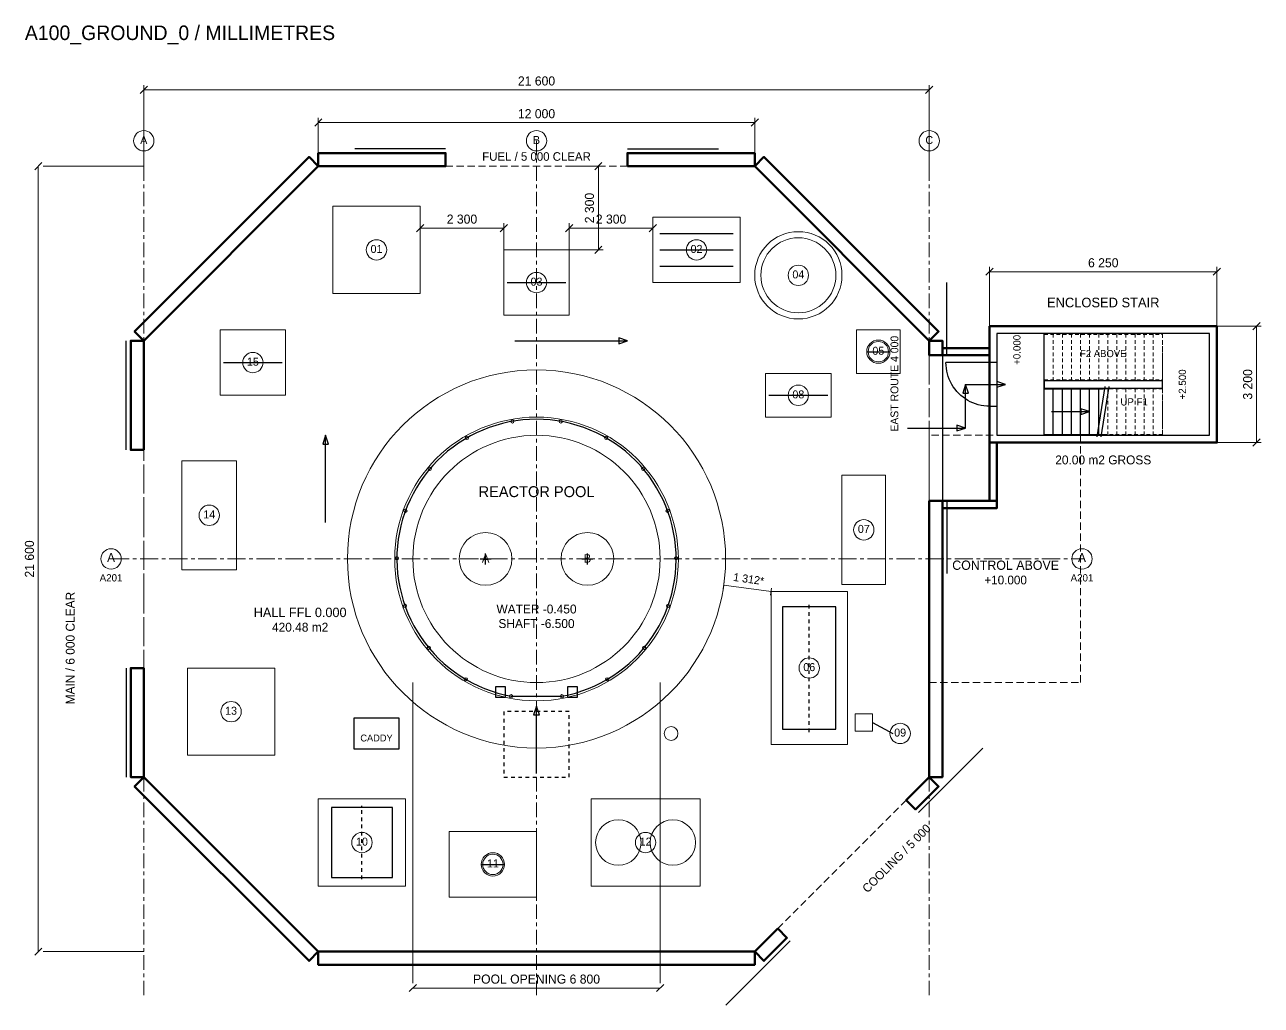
# Model space of a CAD drawing. Header units: millimetres. Extents: x -14174 to 142128, y -12275 to 248951.
# Drawn here: x -14074 to 19930, y -12275 to 14691 of the extents above; entities that cross this region are included whole.
import ezdxf
from ezdxf.enums import TextEntityAlignment as Align

# ---------------------------------------------------------------- set-up
doc = ezdxf.new("R2010")
doc.units = ezdxf.units.MM
for name, pattern in [('DASH_100_1.2_0.7', [190, 120, -70]), ('DASH_100_1_0.7', [170, 100, -70]), ('DASH_100_1_1', [200, 100, -100]), ('DASH_100_2_1', [300, 200, -100]), ('DASH_100_4_1_1_1', [700, 400, -100, 100, -100]), ('DASH_100_5_1_1_1', [800, 500, -100, 100, -100]), ('DASHED', [1.524, 1.27, -0.254])]:
    doc.linetypes.add(name, pattern=pattern)
for name, color, linetype, lineweight in [('A-ANNO', 7, 'Continuous', 18), ('A-DIMS', 8, 'Continuous', 13), ('A-DOOR', 7, 'Continuous', 25), ('A-EQUIP', 3, 'Continuous', 18), ('A-HIDDEN', 8, 'DASHED', 13), ('A-OUTLINE', 7, 'Continuous', 25), ('A-ROUTE', 30, 'Continuous', 25), ('A-WALL', 8, 'Continuous', 50)]:
    doc.layers.add(name, color=color, linetype=linetype, lineweight=lineweight)

# ---------------------------------------------------------------- blocks, each defined once
blk = doc.blocks.new('A100_GROUND_0')
at = {"layer": 'A-DIMS'}
for p, q in [((-10900, 12800), (-10700, 13000)), ((-10800, 10800), (-10800, 13030)), ((10700, 12800), (10900, 13000)), ((10800, 10800), (10800, 13030)), ((-10800, 12900), (10800, 12900)), ((-6100, 11900), (-5900, 12100)), ((-6000, 10800), (-6000, 12130)), ((-6000, 12000), (6000, 12000)), ((5900, 11900), (6100, 12100)), ((6000, 10800), (6000, 12130)), ((-13800, 10700), (-13600, 10900)), ((1600, 10700), (1800, 10900)), ((-13700, -10800), (-13700, 10800)), ((-10800, 10800), (-13570, 10800)), ((900, 10800), (1830, 10800)), ((1700, 8500), (1700, 10800)), ((-3300, 9000), (-3100, 9200)), ((-3200, 8500), (-3200, 9230)), ((-1000, 9000), (-800, 9200)), ((-900, 8500), (-900, 9230)), ((800, 9000), (1000, 9200)), ((900, 8500), (900, 9230)), ((3100, 9000), (3300, 9200)), ((3200, 8500), (3200, 9230)), ((-3200, 9100), (-900, 9100)), ((900, 9100), (3200, 9100)), ((1600, 8400), (1800, 8600)), ((900, 8500), (1830, 8500)), ((12360, 7800), (12560, 8000)), ((12460, 6400), (12460, 8030)), ((12460, 7900), (18710, 7900)), ((18610, 7800), (18810, 8000)), ((18710, 6400), (18710, 8030)), ((19700, 6300), (19900, 6500)), ((18710, 6400), (19930, 6400)), ((19800, 3200), (19800, 6400)), ((18710, 3200), (19930, 3200)), ((19700, 3100), (19900, 3300)), ((5164, -620), (5136, -818)), ((5150, -719), (6450, -900)), ((6464, -801), (6436, -999)), ((-3400, -3400), (-3400, -11670)), ((3400, -3400), (3400, -11670)), ((-13800, -10900), (-13600, -10700)), ((-10800, -10800), (-13570, -10800)), ((-3500, -11900), (-3300, -11700)), ((-3400, -11800), (3400, -11800)), ((3300, -11900), (3500, -11700))]:
    blk.add_line(p, q, dxfattribs=at)
at = {"layer": 'A-DOOR'}
blk.add_line((12460, 5400), (11260, 5400), dxfattribs=at)
at = {"layer": 'A-EQUIP'}
for points in [[(-5600, 7300), (-3200, 7300), (-3200, 9700), (-5600, 9700)], [(3200, 7600), (5600, 7600), (5600, 9400), (3200, 9400)], [(-900, 6700), (900, 6700), (900, 8500), (-900, 8500)], [(-8700, 4500), (-6900, 4500), (-6900, 6300), (-8700, 6300)], [(8800, 5100), (10000, 5100), (10000, 6300), (8800, 6300)], [(6300, 3900), (8100, 3900), (8100, 5100), (6300, 5100)], [(-9750, -300), (-8250, -300), (-8250, 2700), (-9750, 2700)], [(8400, -700), (9600, -700), (9600, 2300), (8400, 2300)], [(6450, -5100), (8550, -5100), (8550, -900), (6450, -900)], [(-9600, -5400), (-7200, -5400), (-7200, -3000), (-9600, -3000)], [(8760, -4740), (9240, -4740), (9240, -4260), (8760, -4260)], [(-6000, -9000), (-3600, -9000), (-3600, -6600), (-6000, -6600)], [(1500, -9000), (4500, -9000), (4500, -6600), (1500, -6600)], [(-2400, -9300), (0, -9300), (0, -7500), (-2400, -7500)]]:
    blk.add_lwpolyline(points, close=True, dxfattribs=at)
for centre, radius in [((-10800, 11500), 280), ((0, 11500), 280), ((10800, 11500), 280), ((7200, 7800), 1200), ((-4400, 8500), 280), ((4400, 8500), 280), ((7200, 7800), 1032), ((0, 7600), 280), ((7200, 7800), 280), ((9400, 5700), 320), ((9400, 5700), 280), ((-7800, 5400), 280), ((0, 0), 5200), ((7200, 4500), 280), ((0, 0), 3900), ((-665, 3782), 45), ((665, 3782), 45), ((0, 0), 3400), ((-1915, 3329), 45), ((1915, 3329), 45), ((-2935, 2476), 45), ((2935, 2476), 45), ((-9000, 1200), 280), ((-3604, 1326), 45), ((3604, 1326), 45), ((9000, 800), 280), ((-1400, 0), 725), ((1400, 0), 725), ((-11700, 0), 280), ((-3840, 18), 45), ((3840, 18), 45), ((15000, 0), 280), ((-3616, -1293), 45), ((3616, -1293), 45), ((-2958, -2448), 45), ((2958, -2448), 45), ((7500, -3000), 280), ((-1946, -3311), 45), ((1946, -3311), 45), ((-700, -3776), 45), ((700, -3776), 45), ((-8400, -4200), 280), ((3700, -4800), 190), ((10000, -4800), 280), ((2250, -7800), 624), ((3750, -7800), 624), ((-4800, -7800), 280), ((3000, -7800), 280), ((-1200, -8400), 320), ((-1200, -8400), 280)]:
    blk.add_circle(centre, radius, dxfattribs=at)
at = {"layer": 'A-HIDDEN', "linetype": 'DASH_100_4_1_1_1'}
for p, q in [((-10800, -12000), (-10800, 11500)), ((0, -12000), (0, 11500)), ((10800, -12000), (10800, 11500))]:
    blk.add_line(p, q, dxfattribs=at)
at = {"layer": 'A-HIDDEN', "linetype": 'DASH_100_2_1'}
for p, q in [((-2500, 10800), (2500, 10800)), ((10800, 5600), (10800, 1600)), ((-10800, -3000), (-10800, 3000)), ((10168, -6632), (6632, -10168))]:
    blk.add_line(p, q, dxfattribs=at)
at = {"layer": 'A-HIDDEN', "linetype": 'DASH_100_1_0.7'}
for p, q in [((13960, 4900), (13960, 6200)), ((13960, 6175), (17210, 6175)), ((14210, 4900), (14210, 6200)), ((14460, 4900), (14460, 6200)), ((14710, 4900), (14710, 6200)), ((14960, 4900), (14960, 6200)), ((15210, 4900), (15210, 6200)), ((15460, 4900), (15460, 6200)), ((15710, 4900), (15710, 6200)), ((15960, 4900), (15960, 6200)), ((16210, 4900), (16210, 6200)), ((16460, 4900), (16460, 6200)), ((16710, 4900), (16710, 6200)), ((16960, 4900), (16960, 6200)), ((17210, 4900), (17210, 6200)), ((13960, 4925), (17210, 4925)), ((15585, 4675), (17210, 4675)), ((15710, 3400), (15710, 4700)), ((15960, 3400), (15960, 4700)), ((16210, 3400), (16210, 4700)), ((16460, 3400), (16460, 4700)), ((16710, 3400), (16710, 4700)), ((16960, 3400), (16960, 4700)), ((17210, 3400), (17210, 4700)), ((15585, 3425), (17210, 3425))]:
    blk.add_line(p, q, dxfattribs=at)
at = {"layer": 'A-HIDDEN', "linetype": 'DASH_100_1_1'}
blk.add_line((12460, 5400), (12460, 4200), dxfattribs=at)
at = {"layer": 'A-HIDDEN', "linetype": 'DASH_100_5_1_1_1'}
blk.add_line((-11700, 0), (15000, 0), dxfattribs=at)
at = {"layer": 'A-HIDDEN', "linetype": 'DASH_100_1.2_0.7'}
blk.add_lwpolyline([(17210, 3400), (18510, 3400), (18510, 6200), (17210, 6200)], close=True, dxfattribs=at)
at = {"layer": 'A-HIDDEN', "linetype": 'DASH_100_2_1'}
blk.add_lwpolyline([(10800, -3400), (14960, -3400), (14960, 3400), (10800, 3400)], close=True, dxfattribs=at)
at = {"layer": 'A-OUTLINE'}
for p, q in [((-2500, 11280), (-5000, 11280)), ((2500, 11280), (5000, 11280)), ((3392, 8950), (5408, 8950)), ((3392, 8500), (5408, 8500)), ((3392, 8050), (5408, 8050)), ((-810, 7600), (810, 7600)), ((11280, 5600), (11280, 7600)), ((-11280, 3000), (-11280, 6000)), ((9080, 5700), (9720, 5700)), ((-8610, 5400), (-6990, 5400)), ((6390, 4500), (8010, 4500)), ((13960, 3400), (13960, 4700)), ((13960, 4675), (15585, 4675)), ((14210, 3400), (14210, 4700)), ((14460, 3400), (14460, 4700)), ((14710, 3400), (14710, 4700)), ((14960, 3400), (14960, 4700)), ((15210, 3400), (15210, 4700)), ((15420, 3360), (15640, 4740)), ((15460, 3400), (15460, 4700)), ((15530, 3360), (15750, 4740)), ((13960, 3425), (15585, 3425)), ((11280, 1600), (11280, -400)), ((-1550, 0), (-1250, 0)), ((-1400, -150), (-1400, 150)), ((1250, 0), (1550, 0)), ((1400, -150), (1400, 150)), ((-11280, -3000), (-11280, -6000)), ((-700, -3775), (700, -3775)), ((9240, -4500), (9800, -4800)), ((10507, -6972), (12275, -5204)), ((-1520, -8400), (-880, -8400)), ((6972, -10507), (5204, -12275))]:
    blk.add_line(p, q, dxfattribs=at)
at = {"layer": 'A-OUTLINE', "linetype": 'DASH_100_1_1'}
for p, q in [((7500, -4764), (7500, -1236)), ((-4800, -8808), (-4800, -6792))]:
    blk.add_line(p, q, dxfattribs=at)
at = {"layer": 'A-OUTLINE'}
for points in [[(12660, 3400), (18510, 3400), (18510, 6200), (12660, 6200)], [(12660, 3400), (13960, 3400), (13960, 6200), (12660, 6200)], [(11160, 1600), (12460, 1600), (12460, 5600), (11160, 5600)], [(12450, 4200), (12670, 4200), (12670, 5400), (12450, 5400)], [(13960, 4700), (17210, 4700), (17210, 4900), (13960, 4900)], [(6765, -4680), (8235, -4680), (8235, -1320), (6765, -1320)], [(-1130, -3800), (-850, -3800), (-850, -3520), (-1130, -3520)], [(850, -3800), (1130, -3800), (1130, -3520), (850, -3520)], [(-5025, -5225), (-3775, -5225), (-3775, -4375), (-5025, -4375)], [(-5640, -8760), (-3960, -8760), (-3960, -6840), (-5640, -6840)]]:
    blk.add_lwpolyline(points, close=True, dxfattribs=at)
for points in [[(12460, 4200), (12382, 4203), (12303, 4210), (12226, 4223), (12149, 4241), (12074, 4264), (12001, 4291), (11929, 4324), (11860, 4361), (11793, 4402), (11729, 4448), (11669, 4498), (11611, 4551), (11558, 4609), (11508, 4669), (11462, 4733), (11421, 4800), (11384, 4869), (11351, 4941), (11324, 5014), (11301, 5089), (11283, 5166), (11270, 5243), (11263, 5322), (11260, 5400)], [(700, -3776), (885, -3737), (1068, -3688), (1249, -3631), (1426, -3565), (1600, -3491), (1770, -3408), (1936, -3316), (2097, -3217), (2253, -3109), (2404, -2995), (2548, -2873), (2687, -2743), (2819, -2608), (2944, -2466), (3062, -2318), (3172, -2164), (3275, -2005), (3370, -1841), (3457, -1673), (3535, -1500), (3604, -1324), (3665, -1145), (3717, -963), (3760, -779), (3794, -592), (3819, -405), (3834, -216), (3840, -27), (3837, 163), (3824, 351), (3802, 540), (3771, 726), (3730, 911), (3681, 1094), (3623, 1274), (3555, 1451), (3479, 1624), (3395, 1794), (3303, 1959), (3202, 2119), (3094, 2275), (2978, 2424), (2855, 2568), (2725, 2706), (2588, 2837), (2445, 2961), (2296, 3078), (2142, 3187), (1982, 3289), (1818, 3383), (1649, 3468), (1476, 3545), (1299, 3614), (1119, 3673), (937, 3724), (752, 3766), (566, 3798), (378, 3821), (189, 3835), (0, 3840), (-189, 3835), (-378, 3821), (-566, 3798), (-752, 3766), (-937, 3724), (-1119, 3673), (-1299, 3614), (-1476, 3545), (-1649, 3468), (-1818, 3383), (-1982, 3289), (-2142, 3187), (-2296, 3078), (-2445, 2961), (-2588, 2837), (-2725, 2706), (-2855, 2568), (-2978, 2424), (-3094, 2275), (-3202, 2119), (-3303, 1959), (-3395, 1794), (-3479, 1624), (-3555, 1451), (-3623, 1274), (-3681, 1094), (-3730, 911), (-3771, 726), (-3802, 540), (-3824, 351), (-3837, 163), (-3840, -27), (-3834, -216), (-3819, -405), (-3794, -592), (-3760, -779), (-3717, -963), (-3665, -1145), (-3604, -1324), (-3535, -1500), (-3457, -1673), (-3370, -1841), (-3275, -2005), (-3172, -2164), (-3062, -2318), (-2944, -2466), (-2819, -2608), (-2687, -2743), (-2548, -2873), (-2404, -2995), (-2253, -3109), (-2097, -3217), (-1936, -3316), (-1770, -3408), (-1600, -3491), (-1426, -3565), (-1249, -3631), (-1068, -3688), (-885, -3737), (-700, -3776)]]:
    blk.add_lwpolyline(points, dxfattribs=at)
at = {"layer": 'A-ROUTE'}
for p, q in [((-600, 6000), (2500, 6000)), ((11800, 3600), (11800, 4800)), ((11800, 4800), (12900, 4800)), ((14160, 4050), (15210, 4050)), ((10200, 3600), (11800, 3600)), ((-5800, 1000), (-5800, 3400)), ((0, -5900), (0, -4050))]:
    blk.add_line(p, q, dxfattribs=at)
for points in [[(2500, 6000), (2260, 6080), (2260, 5920)], [(11800, 4800), (11720, 4560), (11880, 4560)], [(12900, 4800), (12660, 4880), (12660, 4720)], [(15210, 4050), (14970, 4130), (14970, 3970)], [(11800, 3600), (11560, 3680), (11560, 3520)], [(-5800, 3400), (-5880, 3160), (-5720, 3160)], [(0, -4050), (-80, -4290), (80, -4290)]]:
    blk.add_lwpolyline(points, close=True, dxfattribs=at)
at = {"layer": 'A-ROUTE', "linetype": 'DASH_100_1_1'}
blk.add_lwpolyline([(-900, -6000), (900, -6000), (900, -4200), (-900, -4200)], close=True, dxfattribs=at)
at = {"layer": 'A-WALL'}
for points in [[(-10800, 6000), (-6000, 10800), (-6255, 11055), (-11055, 6255)], [(-6000, 10800), (-2500, 10800), (-2500, 11160), (-6000, 11160)], [(2500, 10800), (6000, 10800), (6000, 11160), (2500, 11160)], [(6000, 10800), (10800, 6000), (11055, 6255), (6255, 11055)], [(12460, 3200), (18710, 3200), (18710, 6400), (12460, 6400)], [(-10800, 3000), (-10800, 6000), (-11160, 6000), (-11160, 3000)], [(10800, 6000), (10800, 5600), (11160, 5600), (11160, 6000)], [(11160, 5600), (12460, 5600), (12460, 5800), (11160, 5800)], [(12460, 1600), (12660, 1600), (12660, 3200), (12460, 3200)], [(10800, 1600), (10800, -6000), (11160, -6000), (11160, 1600)], [(11160, 1400), (12660, 1400), (12660, 1600), (11160, 1600)], [(-10800, -6000), (-10800, -3000), (-11160, -3000), (-11160, -6000)], [(-6000, -10800), (-10800, -6000), (-11055, -6255), (-6255, -11055)], [(10800, -6000), (10168, -6632), (10422, -6887), (11055, -6255)], [(6632, -10168), (6000, -10800), (6255, -11055), (6887, -10422)], [(6000, -10800), (-6000, -10800), (-6000, -11160), (6000, -11160)]]:
    blk.add_lwpolyline(points, close=True, dxfattribs=at)
at = {"layer": 'A-ANNO'}
for s, height, p in [('21 600', 250, (0, 13020)), ('12 000', 250, (0, 12120)), ('A', 220, (-10800, 11410)), ('B', 220, (0, 11410)), ('C', 220, (10800, 11410)), ('FUEL / 5 000 CLEAR', 235, (0, 10950)), ('2 300', 250, (-2050, 9220)), ('2 300', 250, (2050, 9220)), ('01', 220, (-4400, 8415)), ('02', 220, (4400, 8415)), ('6 250', 250, (15585, 8020)), ('04', 220, (7200, 7715)), ('03', 220, (0, 7515)), ('ENCLOSED STAIR', 265, (15585, 6920)), ('05', 220, (9400, 5615)), ('15', 220, (-7800, 5315)), ('F2 ABOVE', 195, (15585, 5550)), ('08', 220, (7200, 4415)), ('UP F1', 200, (16435, 4220)), ('20.00 m2 GROSS', 245, (15585, 2600)), ('REACTOR POOL', 300, (0, 1700)), ('14', 220, (-9000, 1115)), ('07', 220, (9000, 715)), ('A', 245, (-11700, -85)), ('A', 230, (-1400, -100)), ('B', 230, (1400, -100)), ('A', 245, (15000, -85)), ('CONTROL ABOVE', 255, (12900, -300)), ('A201', 200, (-11700, -620)), ('+10.000', 240, (12900, -700)), ('A201', 200, (15000, -620)), ('HALL FFL 0.000', 260, (-6500, -1600)), ('WATER -0.450', 245, (0, -1500)), ('SHAFT -6.500', 245, (0, -1900)), ('420.48 m2', 245, (-6500, -2000)), ('06', 220, (7500, -3085)), ('13', 220, (-8400, -4285)), ('09', 220, (10000, -4885)), ('CADDY', 190, (-4400, -5020)), ('10', 220, (-4800, -7885)), ('12', 220, (3000, -7885)), ('11', 220, (-1200, -8485)), ('POOL OPENING 6 800', 250, (0, -11680))]:
    blk.add_text(s, height=height, dxfattribs=at).set_placement(p, align=Align.CENTER)
for s, height, rotation, p in [('2 300', 250, 90, (1580, 9650)), ('+0.000', 200, 90, (13310, 5750)), ('+2.500', 200, 90, (17860, 4800)), ('3 200', 250, 90, (19680, 4800)), ('21 600', 250, 90, (-13820, 0)), ('1 312*', 220, -7.9435, (5821, -661))]:
    blk.add_text(s, height=height, rotation=rotation, dxfattribs=at).set_placement(p, align=Align.CENTER)
for s, height, rotation, p in [('EAST ROUTE 4 000', 215, 90, (9950, 3500)), ('MAIN / 6 000 CLEAR', 245, 90, (-12700, -4000)), ('COOLING / 5 000', 235, 45, (9100, -9200))]:
    blk.add_text(s, height=height, rotation=rotation, dxfattribs=at).set_placement(p)

msp = doc.modelspace()

# ---------------------------------------------------------------- block references
msp.add_blockref('A100_GROUND_0', (0, 0))

# ---------------------------------------------------------------- texts
at = {"layer": 'A-ANNO'}
msp.add_text('A100_GROUND_0 / MILLIMETRES', height=400, dxfattribs=at).set_placement((-14070, 14270))

doc.saveas('drawing.dxf')
